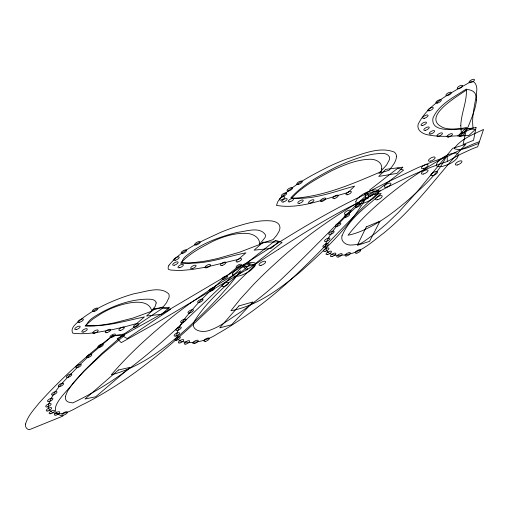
<?xml version="1.0" encoding="UTF-8"?>
<svg xmlns="http://www.w3.org/2000/svg" width="509" height="509" viewBox="0 0 509 509"><rect width="100%" height="100%" fill="white"/><g stroke="black" fill="none" stroke-linecap="round" stroke-linejoin="round"><path stroke-width="0.76" d="M168.982 265.195C182.177 249.2 202.442 240.859 220.817 232.295A94.916 35.706 -28.1 0 1 235.279 226.912C246.502 223.362 258.178 220.047 270.069 220.823C273.963 221.065 279.447 222.363 279.925 227.039A33.569 12.63 -28.1 0 1 278.875 231.684L276.622 235.412L273.066 239.612L259.781 244.034L264.865 237.798A17.656 6.642 -28.1 0 0 265.526 235.069C260.194 226.091 246.311 231.398 238.015 232.276A83.934 31.577 -28.1 0 0 226.613 235.317C214.556 239.084 202.69 243.919 192.326 251.249C188.546 254.398 182.699 257.16 181.885 262.472C203.479 265.666 224.959 256.95 245.93 252.814L238.263 259.399L205.827 267.187L191.651 269.547L179.753 270.584L170.82 270.063L168.619 269.509L168.218 268.612A17.153 6.452 -28.1 0 1 168.982 265.195M190.385 303.135L215.39 286.001L240.77 270.794L230.297 284.13L220.372 295.494A329.158 123.833 -28.1 0 1 199.973 316.426C174.218 340.636 146.274 365.602 111.286 374.853C129.579 353.291 150.88 334.394 172.729 316.528A248.907 93.643 -28.1 0 1 190.385 303.135M479.408 141.706A68.696 25.844 -28.1 0 0 472.327 144.416L460.766 149.608L447.156 156.626L432.86 161.595L418.353 167.48L387.546 182.031L364.743 193.802L365.939 198.332C387.909 186.854 409.923 175.287 433.121 166.456A124.164 46.713 -28.1 0 1 447.316 161.518L460.238 154.373L471.226 149.271A55.354 20.824 -28.1 0 1 477.696 146.77L483.55 129.439C473.338 134.376 461.154 138.823 454.422 148.214L454.588 148.8C462.541 151.345 471.194 145.765 478.804 143.506M447.156 156.626L447.316 161.518M156.193 302.931L155.347 306.094L152.115 310.331L163.281 306.812L166.481 302.772L168.943 297.689A30.317 11.408 -28.1 0 0 168.683 293.839C159.953 285.727 145.027 292.045 134.739 293.566A80.078 30.126 -28.1 0 0 122.943 297.25C108.264 302.562 93.955 309.364 81.555 318.946C77.979 322.464 69.574 327.274 72.736 333.16C85.919 334.922 99.198 332.046 112.126 329.66A201.583 75.841 -28.1 0 0 126.69 326.263L136.781 323.501L144.448 316.916C125.303 320.899 105.878 327.001 86.148 325.677C88.846 318.659 96.78 315.408 102.805 311.731C115.759 304.929 129.967 299.998 144.664 299.247A76.223 28.676 -28.1 0 1 151.294 299.33C153.304 299.661 155.964 300.552 156.193 302.931M460.791 125.475L461.345 133.409L473.096 128.147C471.118 114.983 476.061 102.074 476.876 89.043C476.717 85.856 475.457 81.586 471.709 81.185C452.246 92.492 428.68 103.072 418.194 124.158C416.311 130.189 422.801 134.026 427.859 134.828C438.618 137.074 449.721 136.317 460.6 135.604L467.37 128.993C458.622 128.376 430.226 134.351 432.968 118.024C439.07 104.11 454.244 96.984 466.339 89.037C467.192 101.367 461.186 113.138 460.791 125.475M396.473 156.244C396.326 161.773 392.382 166.246 389.016 170.273L378.9 173.372L386.636 164.929L389.398 159.731A24.973 9.397 -28.1 0 0 389.36 156.753C386.242 151.574 378.734 153.801 373.81 154.074C360.315 156.403 347.507 161.614 335.196 167.467C319.378 175.77 302.893 184.506 290.773 197.918C312.602 200.406 333.923 191.721 354.646 186.09L347.895 192.65C324.914 198.535 300.52 209.657 276.463 205.375L277.666 202.035A27.97 10.524 -28.1 0 1 280.198 198.357C293.693 184.353 311.533 175.389 328.649 166.659A101.075 38.029 -28.1 0 1 347.183 158.821C361.937 154.475 378.823 146.14 394.157 152.019A35.496 13.355 -28.1 0 1 396.282 154.99L396.473 156.244M232.486 273.982L232.556 274.975A10.797 4.059 -28.1 0 0 233.491 275.954C238.409 277.208 243.429 274.555 247.692 272.34A13.698 5.154 -28.1 0 0 250.657 270.394L254.723 266.468L255.397 263.745A10.797 4.059 -28.1 0 0 254.455 262.765C249.537 261.511 244.517 264.158 240.254 266.372A13.698 5.154 -28.1 0 0 237.289 268.326L233.682 271.634L232.486 273.982M355.861 201.462L355.925 202.455A10.797 4.059 -28.1 0 0 356.866 203.435C361.784 204.688 366.804 202.035 371.067 199.821A13.698 5.154 -28.1 0 0 374.032 197.874L378.098 193.948L378.772 191.225A10.797 4.059 -28.1 0 0 377.831 190.245C372.912 188.992 367.892 191.638 363.63 193.853A13.698 5.154 -28.1 0 0 360.665 195.806L357.057 199.114L355.861 201.462M436.398 164.452L436.467 165.444A10.797 4.059 -28.1 0 0 437.403 166.424L441.742 166.608L448.251 164.541A11.274 4.244 -28.1 0 0 452.316 162.295L454.053 161.048A12.006 4.517 -28.1 0 0 457.247 157.885C462.236 148.844 446.915 154.679 444.166 156.848A13.698 5.154 -28.1 0 0 441.208 158.795L437.594 162.11L436.398 164.452M65.387 396.466L65.394 398.592L66.125 400.329A28.994 10.905 -28.1 0 0 68.607 402.142L72.768 402.937A119.221 44.856 -28.1 0 0 89.406 394.38C148.119 362.338 192.739 311.419 241.947 267.301L255.543 264.655C202.607 315.504 150.81 369.878 84.621 403.662C74.925 407.919 65.343 416.381 54.132 412.926C50.302 412.29 47.42 408.523 48.533 404.655C53.979 388.991 67.729 377.983 78.545 366.003A259.482 97.62 -28.1 0 1 90.487 354.678L112.68 335.775L124.158 334.025L101.577 353.691L83.807 371.099L71.425 385.529L67.525 391.141L65.387 396.466M25.577 423.991C24.858 426.587 26.589 429.284 29.248 429.73L62.881 416.108C42.622 411.266 69.173 389.945 73.385 382.704A238.479 89.724 -28.1 0 1 87.224 368.166L102.754 353.666L124.616 335.348L112.68 335.775C92.104 351.286 72.679 368.319 54.552 386.643A369.922 139.173 -28.1 0 0 39.212 402.912C34.046 409.427 27.842 415.783 25.577 423.991M342.003 235.871C340.311 241.921 346.89 245.802 352.196 244.963A29.446 11.077 -28.1 0 0 358.285 244.167L360.639 243.601L363.432 241.87L374.98 233.612L386.802 223.616L398.445 212.444L416.782 192.135L452.679 148.323L465.811 144.352C447.246 164.522 430.671 186.428 411.927 206.438C403.128 215.969 393.692 224.902 383.665 233.128C374.172 240.159 365.138 248.748 353.901 252.75C345.077 255.696 323.062 259.399 325.862 243.429C334.648 222.751 354.41 209.288 370.743 194.839L381.171 193.515C367.224 206.387 349.467 217.75 342.003 235.871M476.481 99.98C475.571 109.55 471.41 118.4 467.962 127.244L461.58 128.421L453.029 129.057A65.171 24.521 -28.1 0 1 443.893 127.899C419.212 117.764 458.698 95.711 467.084 89.514A39.091 14.71 -28.1 0 1 473.236 91.448C475.953 93.344 476.666 96.863 476.481 99.98M177.005 333.109L176.769 334.992L177.38 338.148A38.27 14.398 -28.1 0 0 181.019 341.291C193.274 344.345 206.749 340.82 217.152 334.031C237.735 322.299 257.026 308.409 275.235 293.286C312.806 261.849 344.23 223.96 380.248 190.869L368.605 193.121C338.097 222 309.548 252.89 278.881 281.592C266.633 292.611 253.737 302.912 240.223 312.341C230.043 318.691 220.327 326.861 208.894 330.551C200.521 333.382 188.107 329.425 195.8 319.009C210.083 297.377 230.984 281.172 250.25 264.209L238.772 265.952C223.909 278.06 209.581 290.868 196.493 304.897C189.081 313.493 180.46 322.006 177.005 333.109M381.737 168.581L381.324 171.571C352.686 183.819 323.062 196.951 291.517 198.395C302.473 186.129 317.476 178.474 331.715 170.706C343.46 165.139 355.867 159.883 369.025 159.285C374.739 158.751 382.374 161.716 381.737 168.581M476.023 127.555L473.523 140.331L463.025 144.55L466.473 128.962L476.023 127.555M446.393 156.199C438.357 174.008 422.597 186.828 408.504 199.763C393.813 212.31 378.168 224.297 360.124 231.589A36.489 13.73 -28.1 0 1 350.981 234.579L348.035 235.247C365.055 213.449 386.955 195.882 409.077 179.531A156.117 58.732 -28.1 0 1 438.033 160.946L446.393 156.199M366.276 226.887L357.337 245.319L369.553 241.374L380 221.173L366.276 226.887M366.073 197.937C349.193 227.275 324.138 250.803 298.993 273.009C278.907 289.347 256.962 305.973 230.908 310.744L240.547 298.732L253.609 284.442A297.033 111.751 -28.1 0 1 273.537 265.106C296.079 244.174 320.797 225.64 346.884 209.352A205.343 77.253 -28.1 0 1 366.073 197.937M181.694 262.097L180.682 263.344L188.973 263.121L203.015 261.448A147.915 55.646 -28.1 0 0 218.323 258.337L239.402 252.286L259.628 244.485C260.131 236.812 251.751 233.211 245.243 233.345C234.274 233.09 223.553 236.475 213.646 240.942C202.315 246.782 190.601 252.763 181.694 262.097M86.034 325.022L85.098 326.097L94.496 325.792L102.023 324.958A140.109 52.713 -28.1 0 0 114.69 322.763L133.116 318.023L151.828 311.177C149.334 299.928 134.554 301.729 126.054 303.638A45.46 17.102 -28.1 0 0 110.987 308.537L108.983 309.472A40.491 15.232 -28.1 0 0 101.17 313.614L92.504 319.334L86.034 325.022M238.886 305.934L219.691 327.853L231.627 324.761L252.935 301.939L238.886 305.934M402.765 167.181L397.045 173.372L378.772 176.438L385.695 169.376L402.765 167.181M154.539 308.53L146.567 316.019L161.677 314.269L169.491 307.239L154.539 308.53M465.71 128.542L457.737 136.024L468.776 135.572L475.393 129.413L465.71 128.542M263.102 242.259L254.08 250.167L271.004 248.424L278.671 241.839L263.102 242.259M118.362 370.011L84.99 398.999L95.717 396.772L130.145 367.364L118.362 370.011M275.554 240.318L247.094 262.803L253.635 264.941L282.088 242.456L275.554 240.318M397.898 168.161L369.629 190.086L375.324 192.027L403.592 170.101L397.898 168.161M170.623 309.262L127.167 338.555L121.848 335.488L162.867 308.053L170.623 309.262M278.448 249.385L246.496 269.948L242.589 265.393C283.182 239.548 323.819 213.366 367.651 193.267L368.84 197.791C337.034 211.865 307.627 230.615 278.448 249.385M210.045 291.212L155.455 323.501L121.25 342.64L117.159 338.644L167.385 310.751L244.466 265.221L247.718 269.019L210.045 291.212M223.966 286.427A3.728 1.406 -28.1 0 0 228.617 282.756A3.728 1.406 -28.1 0 0 223.273 284.054A3.728 1.406 -28.1 0 0 223.966 286.427M261.022 265.348A3.728 1.406 -28.1 0 0 265.673 261.677A3.728 1.406 -28.1 0 0 260.328 262.975A3.728 1.406 -28.1 0 0 261.022 265.348M346.311 214.27A3.728 1.406 -28.1 0 0 350.956 210.605A3.728 1.406 -28.1 0 0 345.611 211.897A3.728 1.406 -28.1 0 0 346.311 214.27M377.532 199.725A3.728 1.406 -28.1 0 0 382.183 196.054A3.728 1.406 -28.1 0 0 376.838 197.346A3.728 1.406 -28.1 0 0 377.532 199.725M386.293 187.204A3.728 1.406 -28.1 0 0 390.944 183.533A3.728 1.406 -28.1 0 0 385.599 184.824A3.728 1.406 -28.1 0 0 386.293 187.204M457.311 164.967A3.728 1.406 -28.1 0 0 461.962 161.296A3.728 1.406 -28.1 0 0 456.618 162.594A3.728 1.406 -28.1 0 0 457.311 164.967M432.841 175.63A3.728 1.406 -28.1 0 0 437.492 171.966A3.728 1.406 -28.1 0 0 432.147 173.257A3.728 1.406 -28.1 0 0 432.841 175.63M423.405 174.027A3.728 1.406 -28.1 0 0 428.05 170.362A3.728 1.406 -28.1 0 0 422.705 171.654A3.728 1.406 -28.1 0 0 423.405 174.027M423.431 168.574A3.728 1.406 -28.1 0 0 428.082 164.903A3.728 1.406 -28.1 0 0 422.737 166.195A3.728 1.406 -28.1 0 0 423.431 168.574M430.487 161.118A3.728 1.406 -28.1 0 0 435.131 157.446A3.728 1.406 -28.1 0 0 429.787 158.738A3.728 1.406 -28.1 0 0 430.487 161.118M111.611 337.41A3.029 1.139 -28.1 0 0 115.39 334.426A3.029 1.139 -28.1 0 0 111.045 335.482A3.029 1.139 -28.1 0 0 111.611 337.41M99.478 347.431A3.029 1.139 -28.1 0 0 103.257 344.453A3.029 1.139 -28.1 0 0 98.918 345.503A3.029 1.139 -28.1 0 0 99.478 347.431M88.032 357.585A3.029 1.139 -28.1 0 0 91.811 354.608A3.029 1.139 -28.1 0 0 87.465 355.657A3.029 1.139 -28.1 0 0 88.032 357.585M77.476 367.644A3.029 1.139 -28.1 0 0 81.249 364.667A3.029 1.139 -28.1 0 0 76.91 365.716A3.029 1.139 -28.1 0 0 77.476 367.644M68.009 377.366A3.029 1.139 -28.1 0 0 71.788 374.389A3.029 1.139 -28.1 0 0 67.442 375.438A3.029 1.139 -28.1 0 0 68.009 377.366M59.852 386.528A3.029 1.139 -28.1 0 0 63.631 383.551A3.029 1.139 -28.1 0 0 59.292 384.6A3.029 1.139 -28.1 0 0 59.852 386.528M53.19 394.895A3.029 1.139 -28.1 0 0 56.97 391.917A3.029 1.139 -28.1 0 0 52.624 392.967A3.029 1.139 -28.1 0 0 53.19 394.895M49.138 401.531A3.029 1.139 -28.1 0 0 52.917 398.553A3.029 1.139 -28.1 0 0 48.571 399.603A3.029 1.139 -28.1 0 0 49.138 401.531M47.362 406.888A3.029 1.139 -28.1 0 0 51.142 403.911A3.029 1.139 -28.1 0 0 46.803 404.954A3.029 1.139 -28.1 0 0 47.362 406.888M47.884 410.948A3.029 1.139 -28.1 0 0 51.657 407.976A3.029 1.139 -28.1 0 0 47.324 409.02A3.029 1.139 -28.1 0 0 47.884 410.948M50.747 413.696A3.029 1.139 -28.1 0 0 54.527 410.712A3.029 1.139 -28.1 0 0 50.181 411.768A3.029 1.139 -28.1 0 0 50.747 413.696M55.971 415.096A3.029 1.139 -28.1 0 0 59.75 412.112A3.029 1.139 -28.1 0 0 55.405 413.168A3.029 1.139 -28.1 0 0 55.971 415.096M63.6 415.128A3.029 1.139 -28.1 0 0 67.379 412.144A3.029 1.139 -28.1 0 0 63.033 413.193A3.029 1.139 -28.1 0 0 63.6 415.128M237.703 267.588A3.029 1.139 -28.1 0 0 241.482 264.61A3.029 1.139 -28.1 0 0 237.137 265.66A3.029 1.139 -28.1 0 0 237.703 267.588M223.725 279.346A3.029 1.139 -28.1 0 0 227.504 276.368A3.029 1.139 -28.1 0 0 223.158 277.418A3.029 1.139 -28.1 0 0 223.725 279.346M210.777 291.097A3.029 1.139 -28.1 0 0 214.556 288.113A3.029 1.139 -28.1 0 0 210.217 289.163A3.029 1.139 -28.1 0 0 210.777 291.097M199.286 302.448A3.029 1.139 -28.1 0 0 203.059 299.47A3.029 1.139 -28.1 0 0 198.72 300.526A3.029 1.139 -28.1 0 0 199.286 302.448M189.634 313.035A3.029 1.139 -28.1 0 0 193.414 310.051A3.029 1.139 -28.1 0 0 189.074 311.101A3.029 1.139 -28.1 0 0 189.634 313.035M182.235 322.471A3.029 1.139 -28.1 0 0 186.008 319.493A3.029 1.139 -28.1 0 0 181.668 320.543A3.029 1.139 -28.1 0 0 182.235 322.471M177.501 330.366A3.029 1.139 -28.1 0 0 181.274 327.389A3.029 1.139 -28.1 0 0 176.935 328.439A3.029 1.139 -28.1 0 0 177.501 330.366M175.732 336.023A3.029 1.139 -28.1 0 0 179.512 333.039A3.029 1.139 -28.1 0 0 175.172 334.089A3.029 1.139 -28.1 0 0 175.732 336.023M176.553 340.228A3.029 1.139 -28.1 0 0 180.332 337.251A3.029 1.139 -28.1 0 0 175.993 338.294A3.029 1.139 -28.1 0 0 176.553 340.228M179.951 342.926A3.029 1.139 -28.1 0 0 183.724 339.948A3.029 1.139 -28.1 0 0 179.384 340.998A3.029 1.139 -28.1 0 0 179.951 342.926M185.912 344.059A3.029 1.139 -28.1 0 0 189.692 341.075A3.029 1.139 -28.1 0 0 185.352 342.124A3.029 1.139 -28.1 0 0 185.912 344.059M194.451 343.556A3.029 1.139 -28.1 0 0 198.224 340.572A3.029 1.139 -28.1 0 0 193.884 341.628A3.029 1.139 -28.1 0 0 194.451 343.556M205.541 341.367A3.029 1.139 -28.1 0 0 209.32 338.383A3.029 1.139 -28.1 0 0 204.974 339.439A3.029 1.139 -28.1 0 0 205.541 341.367M369.674 196.474A3.029 1.139 -28.1 0 0 373.453 193.496A3.029 1.139 -28.1 0 0 369.108 194.546A3.029 1.139 -28.1 0 0 369.674 196.474M356.866 207.169A3.029 1.139 -28.1 0 0 360.639 204.192A3.029 1.139 -28.1 0 0 356.3 205.242A3.029 1.139 -28.1 0 0 356.866 207.169M345.916 217.184A3.029 1.139 -28.1 0 0 349.696 214.2A3.029 1.139 -28.1 0 0 345.35 215.25A3.029 1.139 -28.1 0 0 345.916 217.184M337.022 226.346A3.035 1.139 -28.1 0 0 340.801 223.362A3.035 1.139 -28.1 0 0 336.455 224.412A3.035 1.139 -28.1 0 0 337.022 226.346M330.36 234.484A3.029 1.139 -28.1 0 0 334.139 231.5A3.029 1.139 -28.1 0 0 329.8 232.549A3.029 1.139 -28.1 0 0 330.36 234.484M326.129 241.419A3.029 1.139 -28.1 0 0 329.908 238.435A3.029 1.139 -28.1 0 0 325.569 239.484A3.029 1.139 -28.1 0 0 326.129 241.419M324.5 246.986A3.029 1.139 -28.1 0 0 328.28 244.002A3.029 1.139 -28.1 0 0 323.934 245.058A3.029 1.139 -28.1 0 0 324.5 246.986M325.149 251.312A3.029 1.139 -28.1 0 0 328.929 248.328A3.029 1.139 -28.1 0 0 324.589 249.378A3.029 1.139 -28.1 0 0 325.149 251.312M327.669 254.525A3.029 1.139 -28.1 0 0 331.442 251.548A3.029 1.139 -28.1 0 0 327.102 252.598A3.029 1.139 -28.1 0 0 327.669 254.525M332.065 256.479A3.029 1.139 -28.1 0 0 335.851 253.495A3.029 1.139 -28.1 0 0 331.505 254.545A3.029 1.139 -28.1 0 0 332.065 256.479M338.396 256.994A3.029 1.139 -28.1 0 0 342.169 254.016A3.029 1.139 -28.1 0 0 337.83 255.066A3.029 1.139 -28.1 0 0 338.396 256.994M346.654 255.932A3.029 1.139 -28.1 0 0 350.434 252.954A3.029 1.139 -28.1 0 0 346.095 254.004A3.029 1.139 -28.1 0 0 346.654 255.932M356.904 253.113A3.029 1.139 -28.1 0 0 360.684 250.135A3.029 1.139 -28.1 0 0 356.338 251.185A3.029 1.139 -28.1 0 0 356.904 253.113M135.05 327.109A3.029 1.139 -28.1 0 0 138.823 324.125A3.029 1.139 -28.1 0 0 134.484 325.181A3.029 1.139 -28.1 0 0 135.05 327.109M120.506 330.456A3.029 1.139 -28.1 0 0 124.285 327.478A3.029 1.139 -28.1 0 0 119.946 328.528A3.029 1.139 -28.1 0 0 120.506 330.456M106.865 332.657A3.029 1.139 -28.1 0 0 110.644 329.673A3.029 1.139 -28.1 0 0 106.298 330.723A3.029 1.139 -28.1 0 0 106.865 332.657M94.426 333.312A3.029 1.139 -28.1 0 0 98.199 330.328A3.029 1.139 -28.1 0 0 93.86 331.384A3.029 1.139 -28.1 0 0 94.426 333.312M83.482 332.04A3.029 1.139 -28.1 0 0 87.262 329.056A3.029 1.139 -28.1 0 0 82.916 330.112A3.029 1.139 -28.1 0 0 83.482 332.04M76.401 329.527A3.029 1.139 -28.1 0 0 80.18 326.543A3.029 1.139 -28.1 0 0 75.841 327.592A3.029 1.139 -28.1 0 0 76.401 329.527M79.589 322.267A3.029 1.139 -28.1 0 0 83.361 319.289A3.029 1.139 -28.1 0 0 79.022 320.339A3.029 1.139 -28.1 0 0 79.589 322.267M94.063 311.444A3.029 1.139 -28.1 0 0 97.843 308.46A3.029 1.139 -28.1 0 0 93.497 309.51A3.029 1.139 -28.1 0 0 94.063 311.444M237.805 261.906A3.029 1.139 -28.1 0 0 241.584 258.928A3.029 1.139 -28.1 0 0 237.239 259.978A3.029 1.139 -28.1 0 0 237.805 261.906M222.077 265.45A3.029 1.139 -28.1 0 0 225.856 262.466A3.029 1.139 -28.1 0 0 221.51 263.516A3.029 1.139 -28.1 0 0 222.077 265.45M206.692 267.753A3.029 1.139 -28.1 0 0 210.459 264.769A3.029 1.139 -28.1 0 0 206.12 265.825A3.029 1.139 -28.1 0 0 206.692 267.753M192.294 268.587A3.029 1.139 -28.1 0 0 196.08 265.609A3.029 1.139 -28.1 0 0 191.734 266.652A3.029 1.139 -28.1 0 0 192.294 268.587M179.594 267.709A3.029 1.139 -28.1 0 0 183.374 264.731A3.029 1.139 -28.1 0 0 179.028 265.781A3.029 1.139 -28.1 0 0 179.594 267.709M174.332 265.202A3.029 1.139 -28.1 0 0 178.112 262.224A3.029 1.139 -28.1 0 0 173.773 263.274A3.029 1.139 -28.1 0 0 174.332 265.202M175.433 260.207A3.029 1.139 -28.1 0 0 179.213 257.23A3.029 1.139 -28.1 0 0 174.873 258.279A3.029 1.139 -28.1 0 0 175.433 260.207M182.814 253.266A3.029 1.139 -28.1 0 0 186.587 250.282A3.029 1.139 -28.1 0 0 182.247 251.331A3.029 1.139 -28.1 0 0 182.814 253.266M196.359 244.918A3.029 1.139 -28.1 0 0 200.139 241.934A3.029 1.139 -28.1 0 0 195.793 242.99A3.029 1.139 -28.1 0 0 196.359 244.918M347.59 194.705A3.029 1.139 -28.1 0 0 351.369 191.728A3.029 1.139 -28.1 0 0 347.023 192.777A3.029 1.139 -28.1 0 0 347.59 194.705M334.458 198.497A3.029 1.139 -28.1 0 0 338.237 195.52A3.029 1.139 -28.1 0 0 333.898 196.569A3.029 1.139 -28.1 0 0 334.458 198.497M321.936 201.386A3.029 1.139 -28.1 0 0 325.709 198.408A3.029 1.139 -28.1 0 0 321.37 199.458A3.029 1.139 -28.1 0 0 321.936 201.386M310.204 203.091A3.029 1.139 -28.1 0 0 313.977 200.113A3.029 1.139 -28.1 0 0 309.637 201.163A3.029 1.139 -28.1 0 0 310.204 203.091M299.438 203.333A3.029 1.139 -28.1 0 0 303.218 200.355A3.029 1.139 -28.1 0 0 298.878 201.399A3.029 1.139 -28.1 0 0 299.438 203.333M289.837 201.831A3.029 1.139 -28.1 0 0 293.617 198.847A3.029 1.139 -28.1 0 0 289.271 199.903A3.029 1.139 -28.1 0 0 289.837 201.831M283.373 201.971A3.029 1.139 -28.1 0 0 287.146 198.987A3.029 1.139 -28.1 0 0 282.807 200.037A3.029 1.139 -28.1 0 0 283.373 201.971M281.089 200.024A3.029 1.139 -28.1 0 0 284.862 197.047A3.029 1.139 -28.1 0 0 280.523 198.096A3.029 1.139 -28.1 0 0 281.089 200.024M282.896 196.27A3.029 1.139 -28.1 0 0 286.675 193.293A3.029 1.139 -28.1 0 0 282.33 194.343A3.029 1.139 -28.1 0 0 282.896 196.27M288.711 190.977A3.029 1.139 -28.1 0 0 292.49 187.999A3.029 1.139 -28.1 0 0 288.145 189.049A3.029 1.139 -28.1 0 0 288.711 190.977M298.439 184.417A3.029 1.139 -28.1 0 0 302.219 181.433A3.029 1.139 -28.1 0 0 297.873 182.483A3.029 1.139 -28.1 0 0 298.439 184.417M460.791 136.202A3.029 1.139 -28.1 0 0 464.564 133.218A3.029 1.139 -28.1 0 0 460.225 134.268A3.029 1.139 -28.1 0 0 460.791 136.202M448.677 137.023A3.029 1.139 -28.1 0 0 452.456 134.039A3.029 1.139 -28.1 0 0 448.117 135.089A3.029 1.139 -28.1 0 0 448.677 137.023M438.637 136.234A3.029 1.139 -28.1 0 0 442.416 133.25A3.029 1.139 -28.1 0 0 438.077 134.3A3.029 1.139 -28.1 0 0 438.637 136.234M430.843 133.956A3.029 1.139 -28.1 0 0 434.622 130.972A3.029 1.139 -28.1 0 0 430.283 132.022A3.029 1.139 -28.1 0 0 430.843 133.956M425.467 130.323A3.029 1.139 -28.1 0 0 429.246 127.339A3.029 1.139 -28.1 0 0 424.9 128.389A3.029 1.139 -28.1 0 0 425.467 130.323M422.68 125.456A3.029 1.139 -28.1 0 0 426.459 122.472A3.029 1.139 -28.1 0 0 422.114 123.528A3.029 1.139 -28.1 0 0 422.68 125.456M424.296 118.33A3.029 1.139 -28.1 0 0 428.075 115.352A3.029 1.139 -28.1 0 0 423.736 116.396A3.029 1.139 -28.1 0 0 424.296 118.33M429.494 110.746A3.029 1.139 -28.1 0 0 433.274 107.768A3.029 1.139 -28.1 0 0 428.934 108.818A3.029 1.139 -28.1 0 0 429.494 110.746M437.498 103.041A3.029 1.139 -28.1 0 0 441.278 100.063A3.029 1.139 -28.1 0 0 436.945 101.113A3.029 1.139 -28.1 0 0 437.498 103.041M447.557 95.565A3.029 1.139 -28.1 0 0 451.337 92.587A3.029 1.139 -28.1 0 0 446.997 93.637A3.029 1.139 -28.1 0 0 447.557 95.565M458.876 88.655A3.029 1.139 -28.1 0 0 462.649 85.677A3.029 1.139 -28.1 0 0 458.31 86.727A3.029 1.139 -28.1 0 0 458.876 88.655M470.698 82.655A3.029 1.139 -28.1 0 0 474.477 79.678A3.029 1.139 -28.1 0 0 470.131 80.727A3.029 1.139 -28.1 0 0 470.698 82.655"/></g></svg>
